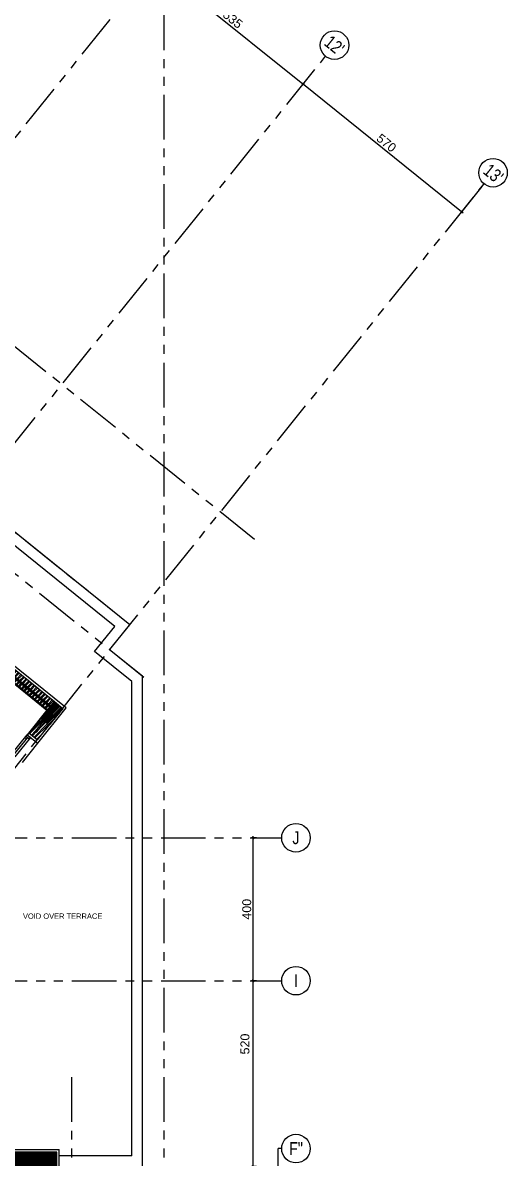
# Model space of a CAD drawing. Extents: x 186.8 to 246.9, y -2.6 to 70.8.
# Drawn here: x 233.34 to 246.92, y 22.77 to 54.56 of the extents above; entities that cross this region are included whole.
import ezdxf
from ezdxf.enums import TextEntityAlignment as Align

# ---------------------------------------------------------------- set-up
doc = ezdxf.new("R2010")
doc.units = 0
doc.header["$MEASUREMENT"] = 0
doc.header["$PDMODE"] = 35
doc.header["$PDSIZE"] = 0.3
doc.linetypes.add('AXIS_100$0$A-AXIS$0$PHANTOM', pattern=[2.5, 1.25, -0.25, 0.25, -0.25, 0.25, -0.25])
doc.layers.get('0').update_dxf_attribs({"linetype": 'CONTINUOUS'})
doc.layers.get('DEFPOINTS').update_dxf_attribs({"linetype": 'CONTINUOUS'})
for name, color, linetype in [('A-ALU', 9, 'CONTINUOUS'), ('A-HATCH-CONC', 8, 'CONTINUOUS'), ('A-HATCH-WALL', 8, 'CONTINUOUS'), ('A-PLASTER', 8, 'CONTINUOUS'), ('A-PROJECTION', 9, 'CONTINUOUS'), ('a-revetement', 1, 'CONTINUOUS'), ('a-text-red', 10, 'CONTINUOUS'), ('A-WALL', 4, 'CONTINUOUS'), ('AXIS_100$0$A-axe-dim-100', 3, 'CONTINUOUS'), ('AXIS_100$0$A-axe-text', 3, 'CONTINUOUS'), ('AXIS_100$0$A-AXIS-100', 10, 'AXIS_100$0$A-AXIS$0$PHANTOM'), ('S-9-10TH$0$A-STR 9-10TH', 2, 'CONTINUOUS')]:
    doc.layers.add(name, color=color, linetype=linetype)
doc.styles.add('A100-STEXT', font='ARIAL.TTF', dxfattribs={"height": 0.25})
doc.styles.add('AXIS_100$0$A-AXIS$0$STRUCTURE$0$A100-STEXT', font='ARIAL.TTF', dxfattribs={"height": 0.25})
doc.styles.add('AXIS_100$0$STYLE1', font='ARIAL.TTF')
doc.dimstyles.new('AXIS_100$0$A50-DIM', dxfattribs={"dimtxt": 0.1, "dimasz": 0.05, "dimexe": 0.05, "dimexo": 0.1, "dimgap": 0.05, "dimtad": 1, "dimlfac": 100, "dimrnd": 0.5, "dimdsep": 46, "dimtxsty": 'AXIS_100$0$STYLE1', "dimblk": 'AXIS_100$0$_OBLIQUE', "dimcen": 0.05, "dimdle": 0.05, "dimclrd": 35, "dimclre": 35, "dimclrt": 256, "dimadec": 0, "dimazin": 0, "dimtfac": 1.4, "dimtix": 1, "dimtmove": 2, "dimatfit": 3, "dimldrblk": 'AXIS_100$0$_Open90', "dimfxl": 0, "dimtolj": 1, "dimarcsym": 0})
pattern_1 = [(45, (195.387175, -3e-10), (-0.022097087, 0.022097087), [])]
pattern_2 = [(45, (195.38718, -3e-10), (-0.06629126, 0.06629126), []), (45, (195.43137, -3e-10), (-0.06629126, 0.06629126), [])]

# ---------------------------------------------------------------- blocks, each defined once
blk = doc.blocks.new('AXIS_100$0$_OBLIQUE')
at = {"color": 0, "linetype": 'ByBlock'}
blk.add_line((-0.5, -0.5), (0.5, 0.5), dxfattribs=at)
blk = doc.blocks.new('*D169')
at = {"layer": 'AXIS_100$0$A-axe-dim-100', "color": 35, "linetype": 'Continuous', "lineweight": -2}
for p, q in [((239.892, 27.74), (239.746, 27.74)), ((239.796, 22.49), (239.796, 27.79)), ((239.892, 22.54), (239.746, 22.54))]:
    blk.add_line(p, q, dxfattribs=at)
at = {"layer": 'DEFPOINTS', "color": 0, "linetype": 'Continuous'}
for p in [(239.796, 27.74), (239.992, 27.74), (239.992, 22.54)]:
    blk.add_point(p, dxfattribs=at)
at = {"layer": 'AXIS_100$0$A-axe-dim-100', "color": 35, "linetype": 'Continuous', "lineweight": -2, "xscale": 0.05, "yscale": 0.05, "zscale": 0.05}
for p, rotation in [((239.796, 27.74), 90), ((239.796, 22.54), 270)]:
    blk.add_blockref('AXIS_100$0$_OBLIQUE', p, dxfattribs=dict(at, rotation=rotation))
at = {"layer": 'AXIS_100$0$A-axe-dim-100', "linetype": 'Continuous', "insert": (239.568, 25.967), "char_height": 0.25, "attachment_point": 5, "rotation": 90, "style": 'AXIS_100$0$STYLE1'}
blk.add_mtext('\\A1;520', dxfattribs=at)
blk = doc.blocks.new('AXIS_100$0$_Open90')
at = {"color": 0, "linetype": 'ByBlock', "lineweight": -2}
for p, q in [((0, 0), (-1, 0)), ((-0.5, 0.5), (0, 0)), ((0, 0), (-0.5, -0.5))]:
    blk.add_line(p, q, dxfattribs=at)
blk = doc.blocks.new('*D170')
at = {"layer": 'AXIS_100$0$A-axe-dim-100', "color": 35, "linetype": 'Continuous', "lineweight": -2}
for p, q in [((239.892, 31.74), (239.746, 31.74)), ((239.796, 27.69), (239.796, 31.79)), ((239.892, 27.74), (239.746, 27.74))]:
    blk.add_line(p, q, dxfattribs=at)
at = {"layer": 'DEFPOINTS', "color": 0, "linetype": 'Continuous'}
for p in [(239.796, 31.74), (239.992, 31.74), (239.992, 27.74)]:
    blk.add_point(p, dxfattribs=at)
at = {"layer": 'AXIS_100$0$A-axe-dim-100', "color": 35, "linetype": 'Continuous', "lineweight": -2, "xscale": 0.05, "yscale": 0.05, "zscale": 0.05}
for p, rotation in [((239.796, 31.74), 90), ((239.796, 27.74), 270)]:
    blk.add_blockref('AXIS_100$0$_OBLIQUE', p, dxfattribs=dict(at, rotation=rotation))
at = {"layer": 'AXIS_100$0$A-axe-dim-100', "linetype": 'Continuous', "insert": (239.618, 29.74), "char_height": 0.25, "attachment_point": 5, "rotation": 90, "style": 'AXIS_100$0$STYLE1'}
blk.add_mtext('\\A1;400', dxfattribs=at)
blk = doc.blocks.new('*D186')
at = {"layer": 'AXIS_100$0$A-axe-dim-100', "color": 35, "linetype": 'Continuous', "lineweight": -2}
for p, q in [((236.989, 56.143), (237.061, 56.233)), ((236.991, 56.225), (241.238, 52.81)), ((241.158, 52.79), (241.23, 52.88))]:
    blk.add_line(p, q, dxfattribs=at)
at = {"layer": 'DEFPOINTS', "color": 0, "linetype": 'Continuous'}
for p in [(236.926, 56.065), (241.199, 52.841), (241.095, 52.712)]:
    blk.add_point(p, dxfattribs=at)
at = {"layer": 'AXIS_100$0$A-axe-dim-100', "color": 35, "linetype": 'Continuous', "lineweight": -2, "xscale": 0.05, "yscale": 0.05, "zscale": 0.05}
for p, rotation in [((237.03, 56.194), 141.1937093699064), ((241.199, 52.841), 321.1937093699064)]:
    blk.add_blockref('AXIS_100$0$_OBLIQUE', p, dxfattribs=dict(at, rotation=rotation))
at = {"layer": 'AXIS_100$0$A-axe-dim-100', "linetype": 'Continuous', "insert": (239.226, 54.656), "char_height": 0.25, "attachment_point": 5, "rotation": 321.1937, "style": 'AXIS_100$0$STYLE1'}
blk.add_mtext('\\A1;535', dxfattribs=at)
blk = doc.blocks.new('*D187')
at = {"layer": 'AXIS_100$0$A-axe-dim-100', "color": 35, "linetype": 'Continuous', "lineweight": -2}
for p, q in [((241.158, 52.79), (241.23, 52.88)), ((241.16, 52.873), (245.68, 49.238)), ((246.205, 49.971), (245.61, 49.23))]:
    blk.add_line(p, q, dxfattribs=at)
at = {"layer": 'DEFPOINTS', "color": 0, "linetype": 'Continuous'}
for p in [(241.095, 52.712), (246.268, 50.048), (245.641, 49.269)]:
    blk.add_point(p, dxfattribs=at)
at = {"layer": 'AXIS_100$0$A-axe-dim-100', "color": 35, "linetype": 'Continuous', "lineweight": -2, "xscale": 0.05, "yscale": 0.05, "zscale": 0.05}
for p, rotation in [((241.199, 52.841), 141.1937093699064), ((245.641, 49.269), 321.1937093699064)]:
    blk.add_blockref('AXIS_100$0$_OBLIQUE', p, dxfattribs=dict(at, rotation=rotation))
at = {"layer": 'AXIS_100$0$A-axe-dim-100', "linetype": 'Continuous', "insert": (243.531, 51.194), "char_height": 0.25, "attachment_point": 5, "rotation": 321.1937, "style": 'AXIS_100$0$STYLE1'}
blk.add_mtext('\\A1;570', dxfattribs=at)

msp = doc.modelspace()

# ---------------------------------------------------------------- hatches: boundary and pattern name
at = {"layer": 'A-HATCH-CONC'}
h = msp.add_hatch(dxfattribs=at)
h.set_pattern_fill('ANSI31', color=256, scale=0.25, style=0)
h.set_pattern_definition(pattern_1)
h.paths.add_polyline_path([(234.45951, 35.36536), (234.22572, 35.55337), (233.84971, 35.0858), (234.08349, 34.8978)])
h = msp.add_hatch(dxfattribs=at)
h.set_pattern_fill('ANSI31', color=256, scale=0.25, style=0)
h.set_pattern_definition(pattern_1)
h.paths.add_polyline_path([(222.53645, 22.94), (222.53645, 22.61), (223.85554, 22.61), (223.85554, 22.54), (230.80554, 22.54), (234.29554, 22.54), (234.29554, 22.94)])
at = {"layer": 'A-HATCH-WALL'}
h = msp.add_hatch(dxfattribs=at)
h.set_pattern_fill('ANSI32', color=256, scale=0.25, style=0)
h.set_pattern_definition(pattern_2)
h.paths.add_polyline_path([(232.41862, 36.74999), (232.25905, 36.74999), (234.03772, 35.31958), (234.10039, 35.39751)])
h = msp.add_hatch(dxfattribs=at)
h.set_pattern_fill('ANSI32', color=256, scale=0.25, style=0)
h.set_pattern_definition(pattern_2)
h.paths.add_polyline_path([(232.73775, 36.74999), (232.4984, 36.74999), (234.13172, 35.43648), (234.22572, 35.55337)])
h = msp.add_hatch(dxfattribs=at)
h.set_pattern_fill('ANSI32', color=256, scale=0.25, style=0)
h.set_pattern_definition(pattern_2)
h.paths.add_polyline_path([(234.08349, 34.8978), (233.9666, 34.9918), (233.72846, 34.69568), (233.6895, 34.72701), (233.92764, 35.02314), (233.84971, 35.0858), (233.51757, 34.67279), (233.75135, 34.48478)])

# ---------------------------------------------------------------- linework, layer by layer
at = {"layer": 'A-ALU'}
for p, q in [((233.03025, 34.09076), (233.46201, 34.62764)), ((233.11223, 34.08899), (233.48133, 34.54794)), ((233.13155, 34.00929), (233.56331, 34.54617)), ((233.33027, 33.84949), (233.76203, 34.38637)), ((233.39934, 34.54972), (233.44999, 34.50898)), ((233.43067, 34.58868), (233.53198, 34.50721)), ((233.46201, 34.62764), (233.56331, 34.54617))]:
    msp.add_line(p, q, dxfattribs=at)
at = {"layer": 'A-PLASTER'}
msp.add_lwpolyline([(232.16459, 36.80671), (234.01663, 35.3173), (233.46201, 34.62764)], dxfattribs=at)
at = {"layer": 'A-PROJECTION'}
for p, q in [((236.33957, 37.70317), (226.15453, 45.894)), ((235.91779, 37.65739), (226.25485, 45.42834)), ((235.35377, 36.95605), (235.91779, 37.65739)), ((235.77555, 37.00182), (236.33957, 37.70317)), ((236.39554, 36.11825), (235.35377, 36.95605)), ((236.69554, 36.26197), (235.77555, 37.00182)), ((236.69554, 22.54), (236.69554, 36.26197)), ((236.39554, 22.84), (236.39554, 36.11825)), ((236.39554, 22.84), (234.36554, 22.84))]:
    msp.add_line(p, q, dxfattribs=at)
at = {"layer": 'a-revetement'}
for p, q in [((234.55792, 35.37604), (232.40586, 37.10673)), ((233.76203, 34.38637), (234.55792, 35.37604)), ((233.4737, 34.61824), (233.51757, 34.67279)), ((233.4737, 34.61824), (233.76203, 34.38637)), ((232.57554, 23.01), (234.36554, 23.01)), ((234.36554, 22.54), (234.36554, 23.01))]:
    msp.add_line(p, q, dxfattribs=at)
at = {"layer": 'A-WALL'}
for points in [[(234.03772, 35.31958), (232.22854, 36.77453), (232.41654, 37.00831), (234.22572, 35.55337)], [(234.10039, 35.39751), (232.4081, 36.75845), (232.43943, 36.79742), (234.13172, 35.43648)], [(233.84971, 35.0858), (233.51757, 34.67279), (233.75135, 34.48478), (234.08349, 34.8978)], [(233.92764, 35.02314), (233.6895, 34.72701), (233.72846, 34.69568), (233.9666, 34.9918)]]:
    msp.add_lwpolyline(points, dxfattribs=at)
at = {"layer": 'AXIS_100$0$A-AXIS-100'}
for p, q in [((239.83364, 40.09041), (204.04433, 68.87222)), ((236.33957, 37.70317), (201.50624, 65.71618)), ((236.73141, 36.23312), (200.94211, 65.01493)), ((237.29554, 57.54215), (237.29554, -1.8346)), ((216.20536, 30.29922), (237.65676, 56.97339)), ((220.37445, 26.94644), (241.82585, 53.6206)), ((224.81628, 23.37431), (246.26768, 50.04847)), ((219.71554, 31.74), (240.59652, 31.74)), ((219.71554, 27.74), (240.59652, 27.74)), ((234.70554, 25.04), (234.70554, -1.8346)), ((240.59652, 23.04), (240.49554, 23.04)), ((240.49554, 22.54), (240.49554, 23.04))]:
    msp.add_line(p, q, dxfattribs=at)
at = {"layer": 'AXIS_100$0$A-AXIS-100', "linetype": 'Continuous'}
for centre in [(242.07652, 53.93231), (246.51836, 50.36018), (240.99652, 31.74), (240.99652, 27.74), (240.99652, 23.04)]:
    msp.add_circle(centre, 0.4, dxfattribs=at)
at = {"layer": 'S-9-10TH$0$A-STR 9-10TH'}
msp.add_lwpolyline([(234.45951, 35.36536), (234.08349, 34.8978), (233.84971, 35.0858), (234.22572, 35.55337)], close=True, dxfattribs=at)
msp.add_lwpolyline([(223.85554, 22.54), (234.29554, 22.54), (234.29554, 22.94), (222.53645, 22.94), (222.53645, 22.61), (223.85554, 22.61)], dxfattribs=at)

# ---------------------------------------------------------------- texts
at = {"layer": 'a-text-red', "insert": (234.45832, 29.62214), "char_height": 0.15, "width": 7.586, "attachment_point": 2, "style": 'A100-STEXT'}
msp.add_mtext('VOID OVER TERRACE', dxfattribs=at)
at = {"layer": 'AXIS_100$0$A-axe-text', "style": 'AXIS_100$0$A-AXIS$0$STRUCTURE$0$A100-STEXT', "width": 0.8}
for s, p in [("12'", (242.07652, 53.93231)), ("13'", (246.52976, 50.33599))]:
    msp.add_text(s, height=0.36, rotation=321.19, dxfattribs=at).set_placement(p, align=Align.MIDDLE)
for s, p in [('J', (240.99652, 31.74)), ('I', (240.99652, 27.74)), ('F"', (240.99652, 23.04))]:
    msp.add_text(s, height=0.36, dxfattribs=at).set_placement(p, align=Align.MIDDLE)

# ---------------------------------------------------------------- dimensions: what is measured, and where the dimension line sits
at = {"layer": 'AXIS_100$0$A-axe-dim-100', "linetype": 'Continuous'}
for base, p1, p2, angle, picture, middle in [((241.19916, 52.84133), (236.926, 56.06471), (241.09509, 52.71192), 321.193709, '*D186', (239.226, 54.65622)), ((245.64099, 49.2692), (241.09509, 52.71192), (246.26768, 50.04847), 321.193709, '*D187', (243.5314, 51.1937)), ((239.79554, 31.74), (239.99152, 27.74), (239.99152, 31.74), 90, '*D170', (239.6179, 29.74))]:
    dim = msp.add_linear_dim(base=base, p1=p1, p2=p2, angle=angle, dimstyle='AXIS_100$0$A50-DIM', override={"dimtxt": 0.25}, dxfattribs=at)
    dim.commit()
    dim.dimension.update_dxf_attribs({"geometry": picture, "text_midpoint": middle})
dim = msp.add_linear_dim(base=(239.79554, 27.74), p1=(239.99152, 22.54), p2=(239.99152, 27.74), angle=90, dimstyle='AXIS_100$0$A50-DIM', override={"dimtxt": 0.25}, dxfattribs=at)
dim.commit()
dim.dimension.update_dxf_attribs({"geometry": '*D169', "text_midpoint": (239.5679, 25.96657), "dimtype": 160})

doc.saveas('drawing.dxf')
